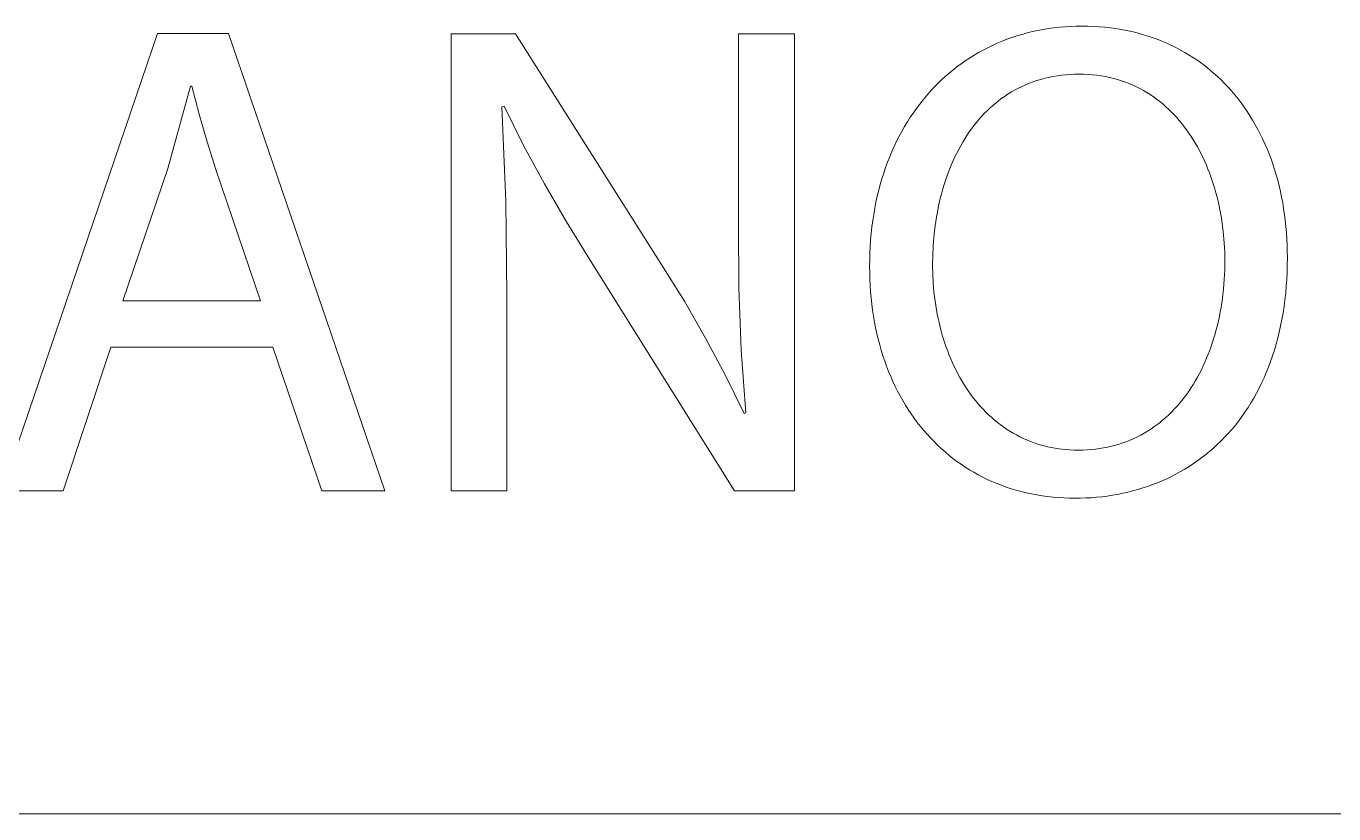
# Model space of a CAD drawing. Header units: millimetres. Extents: x 373 to 3451, y -552 to 1598.
# Drawn here: x 2735.9 to 2795.3, y -551.9 to -516.1 of the extents above; entities that cross this region are included whole.
import ezdxf

# ---------------------------------------------------------------- set-up
doc = ezdxf.new("R2010")
doc.units = ezdxf.units.MM
doc.header["$MEASUREMENT"] = 0
doc.layers.add('Domyślny', color=7, linetype='Continuous', true_color=0x000000)

msp = doc.modelspace()

# ---------------------------------------------------------------- linework, layer by layer
at = {"layer": 'Domyślny', "color": 18, "lineweight": 15, "true_color": 0x000000}
for p, q in [((2734.844, -537.251), (2741.916, -516.487)), ((2741.916, -516.487), (2745.134, -516.487)), ((2745.134, -516.487), (2752.226, -537.251)), ((2755.247, -537.249), (2755.247, -516.495)), ((2755.247, -516.495), (2758.168, -516.495)), ((2758.168, -516.495), (2764.819, -527)), ((2768.293, -525.176), (2768.293, -516.495)), ((2768.293, -516.495), (2770.835, -516.495)), ((2770.835, -516.495), (2770.835, -537.249)), ((2780.71, -516.664), (2780.938, -516.588)), ((2780.938, -516.588), (2781.17, -516.519)), ((2781.17, -516.519), (2781.405, -516.455)), ((2781.405, -516.455), (2781.642, -516.397)), ((2781.642, -516.397), (2781.882, -516.345)), ((2781.882, -516.345), (2782.124, -516.299)), ((2782.124, -516.299), (2782.37, -516.259)), ((2782.37, -516.259), (2782.617, -516.225)), ((2782.617, -516.225), (2782.867, -516.197)), ((2782.867, -516.197), (2783.12, -516.175)), ((2783.12, -516.175), (2783.375, -516.159)), ((2783.375, -516.159), (2783.632, -516.15)), ((2783.632, -516.15), (2783.891, -516.147)), ((2783.891, -516.147), (2784.155, -516.15)), ((2784.155, -516.15), (2784.417, -516.159)), ((2784.417, -516.159), (2784.675, -516.175)), ((2784.675, -516.175), (2784.93, -516.197)), ((2784.93, -516.197), (2785.182, -516.225)), ((2785.182, -516.225), (2785.431, -516.259)), ((2785.431, -516.259), (2785.677, -516.299)), ((2785.677, -516.299), (2785.919, -516.345)), ((2785.919, -516.345), (2786.158, -516.397)), ((2786.158, -516.397), (2786.394, -516.455)), ((2786.394, -516.455), (2786.627, -516.519)), ((2786.627, -516.519), (2786.856, -516.588)), ((2786.856, -516.588), (2787.082, -516.663)), ((2779.4, -517.234), (2779.61, -517.125)), ((2779.61, -517.125), (2779.824, -517.022)), ((2779.824, -517.022), (2780.041, -516.924)), ((2780.041, -516.924), (2780.261, -516.831)), ((2780.261, -516.831), (2780.484, -516.745)), ((2780.484, -516.745), (2780.71, -516.664)), ((2787.082, -516.663), (2787.305, -516.744)), ((2787.305, -516.744), (2787.524, -516.83)), ((2787.524, -516.83), (2787.739, -516.922)), ((2787.739, -516.922), (2787.951, -517.019)), ((2787.951, -517.019), (2788.16, -517.122)), ((2788.16, -517.122), (2788.365, -517.23)), ((2778.399, -517.86), (2778.592, -517.724)), ((2778.592, -517.724), (2778.789, -517.594)), ((2778.789, -517.594), (2778.989, -517.468)), ((2778.989, -517.468), (2779.193, -517.349)), ((2779.193, -517.349), (2779.4, -517.234)), ((2788.365, -517.23), (2788.566, -517.343)), ((2788.566, -517.343), (2788.763, -517.461)), ((2788.763, -517.461), (2788.957, -517.585)), ((2788.957, -517.585), (2789.147, -517.713)), ((2789.147, -517.713), (2789.333, -517.847)), ((2777.662, -518.454), (2777.84, -518.298)), ((2777.84, -518.298), (2778.023, -518.147)), ((2778.023, -518.147), (2778.209, -518.001)), ((2778.209, -518.001), (2778.399, -517.86)), ((2782.761, -518.403), (2782.571, -518.435)), ((2782.954, -518.377), (2782.761, -518.403)), ((2783.15, -518.356), (2782.954, -518.377)), ((2783.349, -518.341), (2783.15, -518.356)), ((2783.552, -518.333), (2783.349, -518.341)), ((2783.758, -518.33), (2783.552, -518.333)), ((2783.966, -518.333), (2783.758, -518.33)), ((2784.171, -518.342), (2783.966, -518.333)), ((2784.372, -518.358), (2784.171, -518.342)), ((2784.57, -518.379), (2784.372, -518.358)), ((2784.765, -518.407), (2784.57, -518.379)), ((2784.956, -518.44), (2784.765, -518.407)), ((2789.333, -517.847), (2789.515, -517.985)), ((2789.515, -517.985), (2789.693, -518.129)), ((2789.693, -518.129), (2789.868, -518.277)), ((2789.868, -518.277), (2790.038, -518.431)), ((2743.412, -518.865), (2742.377, -522.616)), ((2743.474, -518.865), (2743.412, -518.865)), ((2743.806, -520.137), (2743.474, -518.865)), ((2776.986, -519.129), (2777.149, -518.953)), ((2777.149, -518.953), (2777.316, -518.782)), ((2777.316, -518.782), (2777.487, -518.615)), ((2777.487, -518.615), (2777.662, -518.454)), ((2781.008, -518.96), (2780.851, -519.043)), ((2781.169, -518.881), (2781.008, -518.96)), ((2781.333, -518.808), (2781.169, -518.881)), ((2781.5, -518.739), (2781.333, -518.808)), ((2781.67, -518.675), (2781.5, -518.739)), ((2781.844, -518.617), (2781.67, -518.675)), ((2782.021, -518.563), (2781.844, -518.617)), ((2782.201, -518.515), (2782.021, -518.563)), ((2782.384, -518.472), (2782.201, -518.515)), ((2782.571, -518.435), (2782.384, -518.472)), ((2785.144, -518.479), (2784.956, -518.44)), ((2785.328, -518.523), (2785.144, -518.479)), ((2785.509, -518.574), (2785.328, -518.523)), ((2785.687, -518.629), (2785.509, -518.574)), ((2785.861, -518.69), (2785.687, -518.629)), ((2786.032, -518.756), (2785.861, -518.69)), ((2786.2, -518.827), (2786.032, -518.756)), ((2786.364, -518.903), (2786.2, -518.827)), ((2786.524, -518.984), (2786.364, -518.903)), ((2786.682, -519.07), (2786.524, -518.984)), ((2790.038, -518.431), (2790.205, -518.589)), ((2790.205, -518.589), (2790.367, -518.751)), ((2790.367, -518.751), (2790.525, -518.919)), ((2790.525, -518.919), (2790.68, -519.09)), ((2776.522, -519.686), (2776.672, -519.495)), ((2776.672, -519.495), (2776.827, -519.31)), ((2776.827, -519.31), (2776.986, -519.129)), ((2780.112, -519.528), (2779.974, -519.638)), ((2780.253, -519.422), (2780.112, -519.528)), ((2780.398, -519.32), (2780.253, -519.422)), ((2780.546, -519.223), (2780.398, -519.32)), ((2780.697, -519.131), (2780.546, -519.223)), ((2780.851, -519.043), (2780.697, -519.131)), ((2786.836, -519.16), (2786.682, -519.07)), ((2786.987, -519.255), (2786.836, -519.16)), ((2787.134, -519.355), (2786.987, -519.255)), ((2787.278, -519.459), (2787.134, -519.355)), ((2787.419, -519.567), (2787.278, -519.459)), ((2787.556, -519.679), (2787.419, -519.567)), ((2790.68, -519.09), (2790.83, -519.267)), ((2790.83, -519.267), (2790.976, -519.448)), ((2790.976, -519.448), (2791.117, -519.633)), ((2744.168, -521.401), (2743.806, -520.137)), ((2757.645, -519.785), (2757.553, -519.816)), ((2757.553, -519.816), (2757.726, -524.098)), ((2758.535, -521.564), (2757.645, -519.785)), ((2776.096, -520.285), (2776.233, -520.081)), ((2776.233, -520.081), (2776.375, -519.881)), ((2776.375, -519.881), (2776.522, -519.686)), ((2779.454, -520.119), (2779.332, -520.249)), ((2779.579, -519.993), (2779.454, -520.119)), ((2779.708, -519.87), (2779.579, -519.993)), ((2779.839, -519.752), (2779.708, -519.87)), ((2779.974, -519.638), (2779.839, -519.752)), ((2787.69, -519.795), (2787.556, -519.679)), ((2787.821, -519.916), (2787.69, -519.795)), ((2787.948, -520.04), (2787.821, -519.916)), ((2788.072, -520.168), (2787.948, -520.04)), ((2788.193, -520.299), (2788.072, -520.168)), ((2791.117, -519.633), (2791.255, -519.823)), ((2791.255, -519.823), (2791.388, -520.017)), ((2791.388, -520.017), (2791.517, -520.215)), ((2775.71, -520.925), (2775.834, -520.707)), ((2775.834, -520.707), (2775.963, -520.494)), ((2775.963, -520.494), (2776.096, -520.285)), ((2778.986, -520.662), (2778.877, -520.806)), ((2779.098, -520.521), (2778.986, -520.662)), ((2779.214, -520.383), (2779.098, -520.521)), ((2779.332, -520.249), (2779.214, -520.383)), ((2788.311, -520.435), (2788.193, -520.299)), ((2788.425, -520.573), (2788.311, -520.435)), ((2788.536, -520.715), (2788.425, -520.573)), ((2788.643, -520.86), (2788.536, -520.715)), ((2791.517, -520.215), (2791.641, -520.417)), ((2791.641, -520.417), (2791.761, -520.623)), ((2791.761, -520.623), (2791.877, -520.834)), ((2775.365, -521.605), (2775.475, -521.374)), ((2775.475, -521.374), (2775.59, -521.148)), ((2775.59, -521.148), (2775.71, -520.925)), ((2778.57, -521.261), (2778.474, -521.418)), ((2778.669, -521.106), (2778.57, -521.261)), ((2778.772, -520.954), (2778.669, -521.106)), ((2778.877, -520.806), (2778.772, -520.954)), ((2788.748, -521.008), (2788.643, -520.86)), ((2788.849, -521.16), (2788.748, -521.008)), ((2788.947, -521.314), (2788.849, -521.16)), ((2789.041, -521.471), (2788.947, -521.314)), ((2791.877, -520.834), (2791.988, -521.048)), ((2791.988, -521.048), (2792.094, -521.267)), ((2792.094, -521.267), (2792.196, -521.489)), ((2744.56, -522.657), (2744.168, -521.401)), ((2759.48, -523.314), (2758.535, -521.564)), ((2775.159, -522.08), (2775.26, -521.841)), ((2775.26, -521.841), (2775.365, -521.605)), ((2778.206, -521.91), (2778.123, -522.08)), ((2778.292, -521.743), (2778.206, -521.91)), ((2778.382, -521.579), (2778.292, -521.743)), ((2778.474, -521.418), (2778.382, -521.579)), ((2789.132, -521.63), (2789.041, -521.471)), ((2789.22, -521.793), (2789.132, -521.63)), ((2789.305, -521.958), (2789.22, -521.793)), ((2789.387, -522.125), (2789.305, -521.958)), ((2792.196, -521.489), (2792.293, -521.715)), ((2792.293, -521.715), (2792.386, -521.945)), ((2792.386, -521.945), (2792.474, -522.179)), ((2774.973, -522.572), (2775.063, -522.324)), ((2775.063, -522.324), (2775.159, -522.08)), ((2777.967, -522.428), (2777.894, -522.605)), ((2778.044, -522.252), (2777.967, -522.428)), ((2778.123, -522.08), (2778.044, -522.252)), ((2789.465, -522.294), (2789.387, -522.125)), ((2789.54, -522.466), (2789.465, -522.294)), ((2789.611, -522.64), (2789.54, -522.466)), ((2792.474, -522.179), (2792.557, -522.416)), ((2792.557, -522.416), (2792.636, -522.657)), ((2742.377, -522.616), (2740.338, -528.621)), ((2746.59, -528.621), (2744.56, -522.657)), ((2774.731, -523.339), (2774.807, -523.079)), ((2774.807, -523.079), (2774.887, -522.823)), ((2774.887, -522.823), (2774.973, -522.572)), ((2777.694, -523.153), (2777.634, -523.34)), ((2777.757, -522.968), (2777.694, -523.153)), ((2777.824, -522.785), (2777.757, -522.968)), ((2777.894, -522.605), (2777.824, -522.785)), ((2789.68, -522.816), (2789.611, -522.64)), ((2789.745, -522.994), (2789.68, -522.816)), ((2789.807, -523.173), (2789.745, -522.994)), ((2792.636, -522.657), (2792.71, -522.901)), ((2792.71, -522.901), (2792.779, -523.149)), ((2792.779, -523.149), (2792.843, -523.4)), ((2760.478, -525.035), (2759.48, -523.314)), ((2774.596, -523.871), (2774.661, -523.603)), ((2774.661, -523.603), (2774.731, -523.339)), ((2777.523, -523.721), (2777.473, -523.915)), ((2777.577, -523.53), (2777.523, -523.721)), ((2777.634, -523.34), (2777.577, -523.53)), ((2789.866, -523.354), (2789.807, -523.173)), ((2789.922, -523.537), (2789.866, -523.354)), ((2789.974, -523.721), (2789.922, -523.537)), ((2790.023, -523.907), (2789.974, -523.721)), ((2792.843, -523.4), (2792.902, -523.655)), ((2792.902, -523.655), (2792.956, -523.913)), ((2757.726, -524.098), (2757.768, -528.384)), ((2774.482, -524.418), (2774.536, -524.143)), ((2774.536, -524.143), (2774.596, -523.871)), ((2777.382, -524.307), (2777.341, -524.506)), ((2777.425, -524.11), (2777.382, -524.307)), ((2777.473, -523.915), (2777.425, -524.11)), ((2790.069, -524.094), (2790.023, -523.907)), ((2790.151, -524.471), (2790.069, -524.094)), ((2792.956, -523.913), (2793.005, -524.174)), ((2793.005, -524.174), (2793.049, -524.439)), ((2774.39, -524.98), (2774.434, -524.698)), ((2774.434, -524.698), (2774.482, -524.418)), ((2777.269, -524.909), (2777.211, -525.318)), ((2777.341, -524.506), (2777.269, -524.909)), ((2790.221, -524.852), (2790.151, -524.471)), ((2790.278, -525.236), (2790.221, -524.852)), ((2793.049, -524.439), (2793.088, -524.706)), ((2793.088, -524.706), (2793.122, -524.977)), ((2761.529, -526.723), (2760.478, -525.035)), ((2768.308, -528.021), (2768.293, -525.176)), ((2774.321, -525.557), (2774.353, -525.267)), ((2774.353, -525.267), (2774.39, -524.98)), ((2777.211, -525.318), (2777.165, -525.732)), ((2790.322, -525.622), (2790.278, -525.236)), ((2793.122, -524.977), (2793.151, -525.25)), ((2793.151, -525.25), (2793.175, -525.527)), ((2793.175, -525.527), (2793.194, -525.806)), ((2774.274, -526.149), (2774.294, -525.851)), ((2774.294, -525.851), (2774.321, -525.557)), ((2777.165, -525.732), (2777.132, -526.151)), ((2790.354, -526.009), (2790.322, -525.622)), ((2790.372, -526.397), (2790.354, -526.009)), ((2793.194, -525.806), (2793.207, -526.089)), ((2793.207, -526.089), (2793.215, -526.374)), ((2774.25, -526.754), (2774.259, -526.45)), ((2774.259, -526.45), (2774.274, -526.149)), ((2777.113, -526.574), (2777.106, -527)), ((2777.132, -526.151), (2777.113, -526.574)), ((2790.379, -526.785), (2790.372, -526.397)), ((2793.218, -526.662), (2793.214, -526.994)), ((2793.215, -526.374), (2793.218, -526.662)), ((2768.119, -537.249), (2761.529, -526.723)), ((2764.819, -527), (2765.834, -528.639)), ((2774.247, -527.062), (2774.25, -526.754)), ((2774.25, -527.355), (2774.247, -527.062)), ((2777.106, -527), (2777.113, -527.414)), ((2790.351, -527.657), (2790.372, -527.223)), ((2790.372, -527.223), (2790.379, -526.785)), ((2793.214, -526.994), (2793.205, -527.322)), ((2774.258, -527.644), (2774.25, -527.355)), ((2774.272, -527.931), (2774.258, -527.644)), ((2777.113, -527.414), (2777.134, -527.824)), ((2777.134, -527.824), (2777.169, -528.23)), ((2790.316, -528.084), (2790.351, -527.657)), ((2793.189, -527.644), (2793.167, -527.962)), ((2793.205, -527.322), (2793.189, -527.644)), ((2757.768, -528.384), (2757.768, -537.249)), ((2768.417, -530.865), (2768.308, -528.021)), ((2774.291, -528.215), (2774.272, -527.931)), ((2774.316, -528.496), (2774.291, -528.215)), ((2774.347, -528.773), (2774.316, -528.496)), ((2777.169, -528.23), (2777.192, -528.432)), ((2777.192, -528.432), (2777.218, -528.632)), ((2790.267, -528.506), (2790.316, -528.084)), ((2793.14, -528.274), (2793.106, -528.582)), ((2793.167, -527.962), (2793.14, -528.274)), ((2740.338, -528.621), (2746.59, -528.621)), ((2765.834, -528.639), (2766.795, -530.311)), ((2774.382, -529.047), (2774.347, -528.773)), ((2774.423, -529.318), (2774.382, -529.047)), ((2777.218, -528.632), (2777.247, -528.831)), ((2777.247, -528.831), (2777.28, -529.029)), ((2777.28, -529.029), (2777.316, -529.225)), ((2790.169, -529.125), (2790.205, -528.92)), ((2790.205, -528.92), (2790.267, -528.506)), ((2793.066, -528.885), (2793.021, -529.182)), ((2793.106, -528.582), (2793.066, -528.885)), ((2774.469, -529.585), (2774.423, -529.318)), ((2774.52, -529.849), (2774.469, -529.585)), ((2777.316, -529.225), (2777.356, -529.42)), ((2777.356, -529.42), (2777.398, -529.613)), ((2777.398, -529.613), (2777.445, -529.804)), ((2790.04, -529.726), (2790.086, -529.528)), ((2790.086, -529.528), (2790.129, -529.327)), ((2790.129, -529.327), (2790.169, -529.125)), ((2792.969, -529.475), (2792.912, -529.762)), ((2793.021, -529.182), (2792.969, -529.475)), ((2774.576, -530.109), (2774.52, -529.849)), ((2774.638, -530.366), (2774.576, -530.109)), ((2777.445, -529.804), (2777.494, -529.993)), ((2777.494, -529.993), (2777.547, -530.181)), ((2777.547, -530.181), (2777.603, -530.367)), ((2789.881, -530.308), (2789.937, -530.116)), ((2789.937, -530.116), (2789.99, -529.922)), ((2789.99, -529.922), (2790.04, -529.726)), ((2792.85, -530.045), (2792.782, -530.323)), ((2792.912, -529.762), (2792.85, -530.045)), ((2739.784, -530.722), (2737.632, -537.251)), ((2747.143, -530.722), (2739.784, -530.722)), ((2749.367, -537.251), (2747.143, -530.722)), ((2766.795, -530.311), (2767.701, -532.013)), ((2768.621, -533.703), (2768.417, -530.865)), ((2774.704, -530.619), (2774.638, -530.366)), ((2774.776, -530.869), (2774.704, -530.619)), ((2774.852, -531.114), (2774.776, -530.869)), ((2777.603, -530.367), (2777.663, -530.55)), ((2777.663, -530.55), (2777.726, -530.732)), ((2777.726, -530.732), (2777.792, -530.911)), ((2789.623, -531.05), (2789.693, -530.868)), ((2789.693, -530.868), (2789.759, -530.684)), ((2789.759, -530.684), (2789.822, -530.497)), ((2789.822, -530.497), (2789.881, -530.308)), ((2792.629, -530.863), (2792.545, -531.125)), ((2792.708, -530.595), (2792.629, -530.863)), ((2792.782, -530.323), (2792.708, -530.595)), ((2774.933, -531.357), (2774.852, -531.114)), ((2775.019, -531.595), (2774.933, -531.357)), ((2777.792, -530.911), (2777.861, -531.088)), ((2777.861, -531.088), (2777.933, -531.263)), ((2777.933, -531.263), (2778.009, -531.435)), ((2778.009, -531.435), (2778.088, -531.605)), ((2789.396, -531.579), (2789.475, -531.406)), ((2789.475, -531.406), (2789.551, -531.229)), ((2789.551, -531.229), (2789.623, -531.05)), ((2792.456, -531.383), (2792.361, -531.635)), ((2792.545, -531.125), (2792.456, -531.383)), ((2767.701, -532.013), (2768.55, -533.744)), ((2775.11, -531.829), (2775.019, -531.595)), ((2775.206, -532.06), (2775.11, -531.829)), ((2775.306, -532.287), (2775.206, -532.06)), ((2778.088, -531.605), (2778.17, -531.772)), ((2778.17, -531.772), (2778.255, -531.936)), ((2778.255, -531.936), (2778.344, -532.098)), ((2789.139, -532.083), (2789.228, -531.918)), ((2789.228, -531.918), (2789.313, -531.75)), ((2789.313, -531.75), (2789.396, -531.579)), ((2792.262, -531.882), (2792.157, -532.124)), ((2792.361, -531.635), (2792.262, -531.882)), ((2775.411, -532.509), (2775.306, -532.287)), ((2775.52, -532.728), (2775.411, -532.509)), ((2778.344, -532.098), (2778.435, -532.257)), ((2778.435, -532.257), (2778.53, -532.413)), ((2778.53, -532.413), (2778.628, -532.566)), ((2778.628, -532.566), (2778.729, -532.716)), ((2788.752, -532.71), (2788.854, -532.558)), ((2788.854, -532.558), (2788.952, -532.403)), ((2788.952, -532.403), (2789.047, -532.244)), ((2789.047, -532.244), (2789.139, -532.083)), ((2791.934, -532.593), (2791.815, -532.82)), ((2792.048, -532.361), (2791.934, -532.593)), ((2792.157, -532.124), (2792.048, -532.361)), ((2775.634, -532.942), (2775.52, -532.728)), ((2775.752, -533.153), (2775.634, -532.942)), ((2775.875, -533.359), (2775.752, -533.153)), ((2778.729, -532.716), (2778.833, -532.862)), ((2778.833, -532.862), (2778.941, -533.006)), ((2778.941, -533.006), (2779.051, -533.146)), ((2779.051, -533.146), (2779.164, -533.283)), ((2788.316, -533.283), (2788.43, -533.145)), ((2788.43, -533.145), (2788.54, -533.004)), ((2788.54, -533.004), (2788.648, -532.859)), ((2788.648, -532.859), (2788.752, -532.71)), ((2791.691, -533.041), (2791.563, -533.258)), ((2791.815, -532.82), (2791.691, -533.041)), ((2768.55, -533.744), (2768.621, -533.703)), ((2776.002, -533.561), (2775.875, -533.359)), ((2776.134, -533.758), (2776.002, -533.561)), ((2776.269, -533.952), (2776.134, -533.758)), ((2779.164, -533.283), (2779.281, -533.416)), ((2779.281, -533.416), (2779.4, -533.546)), ((2779.4, -533.546), (2779.523, -533.672)), ((2779.523, -533.672), (2779.648, -533.794)), ((2779.648, -533.794), (2779.777, -533.912)), ((2787.701, -533.917), (2787.83, -533.798)), ((2787.83, -533.798), (2787.956, -533.675)), ((2787.956, -533.675), (2788.079, -533.548)), ((2788.079, -533.548), (2788.199, -533.418)), ((2788.199, -533.418), (2788.316, -533.283)), ((2791.293, -533.675), (2791.152, -533.876)), ((2791.431, -533.469), (2791.293, -533.675)), ((2791.563, -533.258), (2791.431, -533.469)), ((2776.409, -534.141), (2776.269, -533.952)), ((2776.553, -534.325), (2776.409, -534.141)), ((2776.702, -534.505), (2776.553, -534.325)), ((2779.777, -533.912), (2779.908, -534.027)), ((2779.908, -534.027), (2780.043, -534.138)), ((2780.043, -534.138), (2780.18, -534.244)), ((2780.18, -534.244), (2780.321, -534.347)), ((2780.321, -534.347), (2780.464, -534.445)), ((2787.011, -534.451), (2787.155, -534.352)), ((2787.155, -534.352), (2787.296, -534.25)), ((2787.296, -534.25), (2787.434, -534.143)), ((2787.434, -534.143), (2787.569, -534.032)), ((2787.569, -534.032), (2787.701, -533.917)), ((2790.857, -534.263), (2790.703, -534.448)), ((2791.006, -534.072), (2790.857, -534.263)), ((2791.152, -533.876), (2791.006, -534.072)), ((2776.854, -534.68), (2776.702, -534.505)), ((2777.01, -534.851), (2776.854, -534.68)), ((2777.171, -535.017), (2777.01, -534.851)), ((2777.335, -535.179), (2777.171, -535.017)), ((2780.464, -534.445), (2780.61, -534.539)), ((2780.61, -534.539), (2780.759, -534.628)), ((2780.759, -534.628), (2780.911, -534.714)), ((2780.911, -534.714), (2781.066, -534.794)), ((2781.066, -534.794), (2781.224, -534.87)), ((2781.224, -534.87), (2781.385, -534.941)), ((2781.385, -534.941), (2781.548, -535.008)), ((2781.548, -535.008), (2781.715, -535.07)), ((2785.753, -535.073), (2785.92, -535.012)), ((2785.92, -535.012), (2786.085, -534.946)), ((2786.085, -534.946), (2786.246, -534.875)), ((2786.246, -534.875), (2786.405, -534.799)), ((2786.405, -534.799), (2786.561, -534.719)), ((2786.561, -534.719), (2786.714, -534.634)), ((2786.714, -534.634), (2786.864, -534.545)), ((2786.864, -534.545), (2787.011, -534.451)), ((2790.217, -534.973), (2790.047, -535.137)), ((2790.382, -534.803), (2790.217, -534.973)), ((2790.544, -534.628), (2790.382, -534.803)), ((2790.703, -534.448), (2790.544, -534.628)), ((2777.503, -535.335), (2777.335, -535.179)), ((2777.675, -535.487), (2777.503, -535.335)), ((2777.851, -535.634), (2777.675, -535.487)), ((2781.715, -535.07), (2781.884, -535.126)), ((2781.884, -535.126), (2782.056, -535.178)), ((2782.056, -535.178), (2782.23, -535.225)), ((2782.23, -535.225), (2782.408, -535.266)), ((2782.408, -535.266), (2782.588, -535.302)), ((2782.588, -535.302), (2782.771, -535.333)), ((2782.771, -535.333), (2782.957, -535.358)), ((2782.957, -535.358), (2783.145, -535.378)), ((2783.145, -535.378), (2783.337, -535.393)), ((2783.337, -535.393), (2783.531, -535.401)), ((2783.531, -535.401), (2783.727, -535.404)), ((2783.727, -535.404), (2783.925, -535.401)), ((2783.925, -535.401), (2784.12, -535.393)), ((2784.12, -535.393), (2784.313, -535.379)), ((2784.313, -535.379), (2784.503, -535.359)), ((2784.503, -535.359), (2784.69, -535.334)), ((2784.69, -535.334), (2784.874, -535.303)), ((2784.874, -535.303), (2785.055, -535.268)), ((2785.055, -535.268), (2785.234, -535.227)), ((2785.234, -535.227), (2785.41, -535.18)), ((2785.41, -535.18), (2785.583, -535.129)), ((2785.583, -535.129), (2785.753, -535.073)), ((2789.516, -535.599), (2789.332, -535.743)), ((2789.697, -535.451), (2789.516, -535.599)), ((2789.874, -535.297), (2789.697, -535.451)), ((2790.047, -535.137), (2789.874, -535.297)), ((2778.03, -535.776), (2777.851, -535.634)), ((2778.213, -535.913), (2778.03, -535.776)), ((2778.4, -536.045), (2778.213, -535.913)), ((2778.59, -536.172), (2778.4, -536.045)), ((2778.783, -536.294), (2778.59, -536.172)), ((2788.759, -536.141), (2788.562, -536.264)), ((2788.953, -536.014), (2788.759, -536.141)), ((2789.144, -535.881), (2788.953, -536.014)), ((2789.332, -535.743), (2789.144, -535.881)), ((2778.981, -536.411), (2778.783, -536.294)), ((2779.181, -536.523), (2778.981, -536.411)), ((2779.385, -536.629), (2779.181, -536.523)), ((2779.592, -536.73), (2779.385, -536.629)), ((2779.803, -536.826), (2779.592, -536.73)), ((2787.53, -536.794), (2787.316, -536.885)), ((2787.743, -536.699), (2787.53, -536.794)), ((2787.952, -536.598), (2787.743, -536.699)), ((2788.158, -536.492), (2787.952, -536.598)), ((2788.362, -536.38), (2788.158, -536.492)), ((2788.562, -536.264), (2788.362, -536.38)), ((2737.632, -537.251), (2734.844, -537.251)), ((2752.226, -537.251), (2749.367, -537.251)), ((2757.768, -537.249), (2755.247, -537.249)), ((2770.835, -537.249), (2768.119, -537.249)), ((2780.017, -536.916), (2779.803, -536.826)), ((2780.234, -537.001), (2780.017, -536.916)), ((2780.454, -537.08), (2780.234, -537.001)), ((2780.677, -537.154), (2780.454, -537.08)), ((2780.903, -537.222), (2780.677, -537.154)), ((2781.132, -537.285), (2780.903, -537.222)), ((2781.364, -537.341), (2781.132, -537.285)), ((2781.598, -537.392), (2781.364, -537.341)), ((2781.836, -537.438), (2781.598, -537.392)), ((2785.743, -537.364), (2785.509, -537.411)), ((2785.974, -537.312), (2785.743, -537.364)), ((2786.204, -537.254), (2785.974, -537.312)), ((2786.431, -537.191), (2786.204, -537.254)), ((2786.656, -537.122), (2786.431, -537.191)), ((2786.878, -537.049), (2786.656, -537.122)), ((2787.098, -536.969), (2786.878, -537.049)), ((2787.316, -536.885), (2787.098, -536.969)), ((2782.076, -537.477), (2781.836, -537.438)), ((2782.319, -537.51), (2782.076, -537.477)), ((2782.565, -537.538), (2782.319, -537.51)), ((2782.813, -537.559), (2782.565, -537.538)), ((2783.064, -537.575), (2782.813, -537.559)), ((2783.318, -537.584), (2783.064, -537.575)), ((2783.573, -537.587), (2783.318, -537.584)), ((2783.821, -537.584), (2783.573, -537.587)), ((2784.067, -537.576), (2783.821, -537.584)), ((2784.312, -537.562), (2784.067, -537.576)), ((2784.555, -537.543), (2784.312, -537.562)), ((2784.796, -537.518), (2784.555, -537.543)), ((2785.036, -537.488), (2784.796, -537.518)), ((2785.273, -537.452), (2785.036, -537.488)), ((2785.509, -537.411), (2785.273, -537.452)), ((3447.834, -551.922), (373.001, -551.922)), ((3447.834, -551.922), (2287.646, -551.922))]:
    msp.add_line(p, q, dxfattribs=at)

doc.saveas('drawing.dxf')
